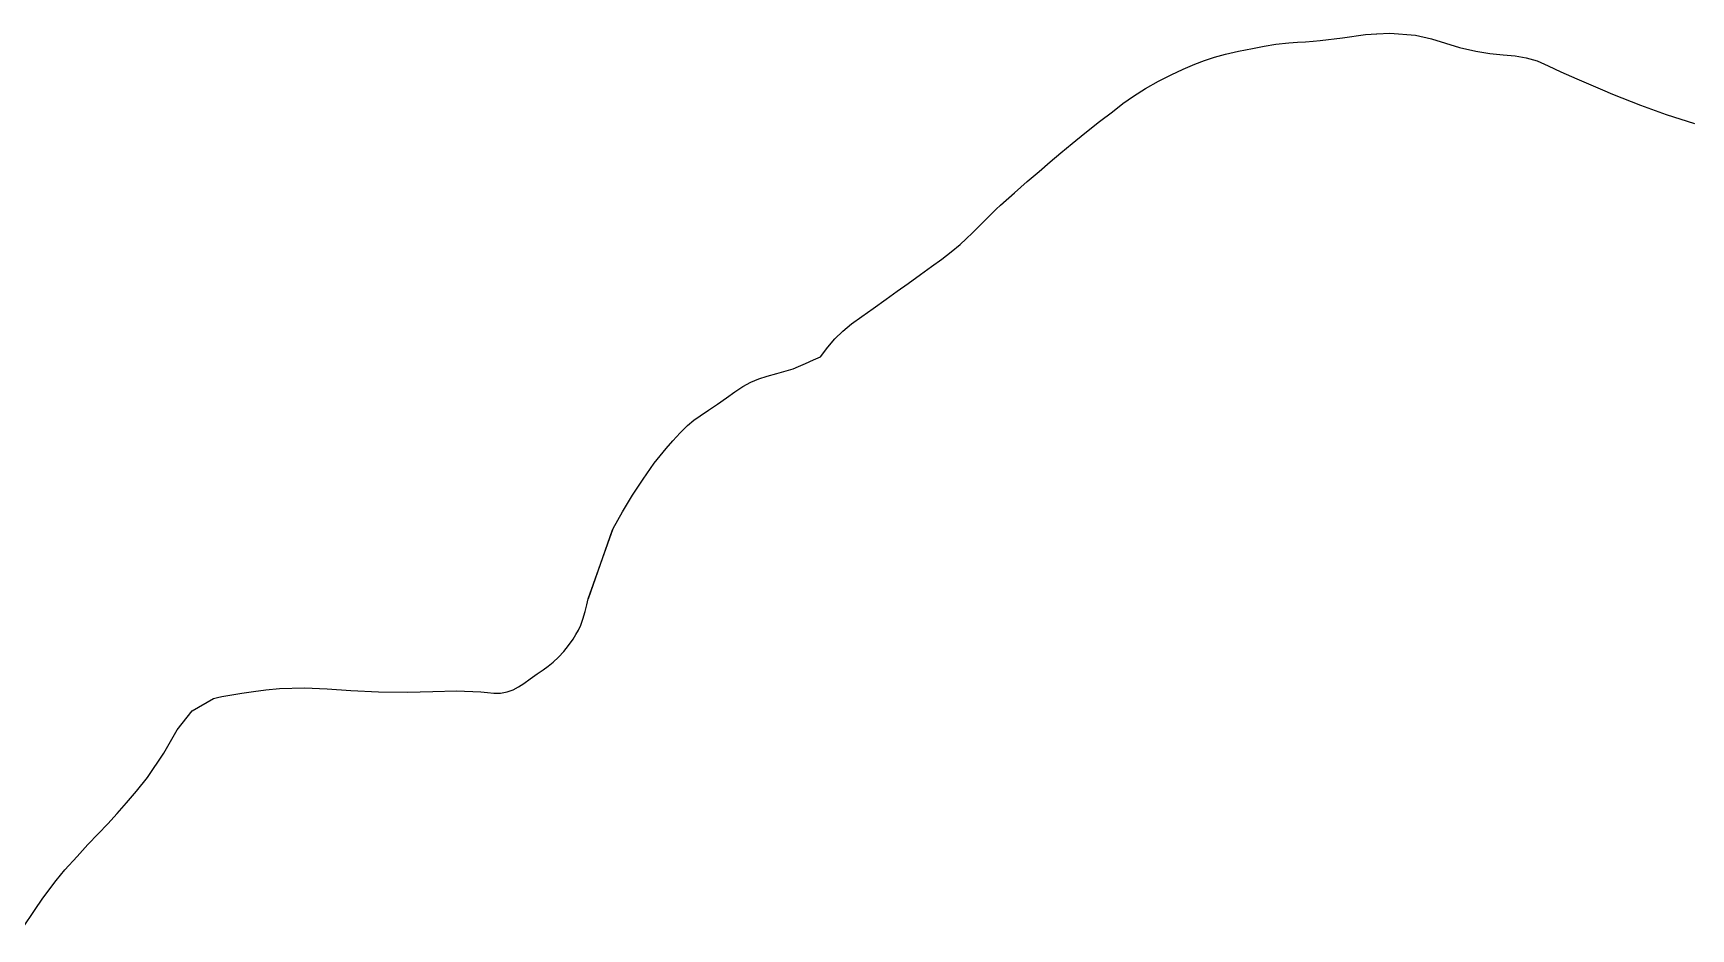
# Model space of a CAD drawing. Header units: inches. Extents: x 11258954 to 11313122, y 3645444 to 3695200.
# Drawn here: x 11271269 to 11271788, y 3691890 to 3692170 of the extents above; entities that cross this region are included whole.
import ezdxf

# ---------------------------------------------------------------- set-up
doc = ezdxf.new("R2010")
doc.units = ezdxf.units.IN
doc.header["$MEASUREMENT"] = 0
for name, color, linetype in [('SchoolBoardDistrict', 253, 'Continuous'), ('SchoolZone_Elementary', 251, 'Continuous'), ('SchoolZone_High', 63, 'Continuous'), ('SchoolZone_Middle', 154, 'Continuous')]:
    doc.layers.add(name, color=color, linetype=linetype)

msp = doc.modelspace()

# ---------------------------------------------------------------- linework, layer by layer
at = {"layer": 'SchoolBoardDistrict'}
msp.add_lwpolyline([(11271265.844, 3691890.0625), (11271269.9065, 3691896.125), (11271272.094, 3691899.3125), (11271274.1565, 3691902.1875), (11271276.4065, 3691905.1875), (11271279.1875, 3691908.5), (11271282.969, 3691912.75), (11271286.4065, 3691916.4375), (11271289.594, 3691919.75), (11271292.625, 3691922.9375), (11271295.5, 3691926.125), (11271298.469, 3691929.5), (11271301.594, 3691933.1875), (11271305, 3691937.375), (11271310.125, 3691945), (11271314.2815, 3691952.3125), (11271318.9375, 3691958.3125), (11271325.625, 3691962.125), (11271326.9375, 3691962.5), (11271328.25, 3691962.75), (11271329.5315, 3691963), (11271330.7815, 3691963.1875), (11271334.469, 3691963.8125), (11271338.1875, 3691964.375), (11271342.0625, 3691964.875), (11271346.25, 3691965.25), (11271354.1565, 3691965.4375), (11271361.219, 3691965.125), (11271368.5625, 3691964.625), (11271377.219, 3691964.1875), (11271386.344, 3691964.125), (11271394.2815, 3691964.375), (11271401.6565, 3691964.5625), (11271409.219, 3691964.1875), (11271411.2815, 3691964), (11271413.344, 3691963.8125), (11271415.4375, 3691963.8125), (11271417.469, 3691964.1875), (11271419.344, 3691964.8125), (11271421, 3691965.75), (11271422.719, 3691966.875), (11271424.6875, 3691968.3125), (11271426.844, 3691969.8125), (11271428.6875, 3691971.125), (11271430.344, 3691972.25), (11271431.9065, 3691973.5), (11271433.5315, 3691975.0625), (11271435.1565, 3691976.8125), (11271436.6565, 3691978.6875), (11271438.094, 3691980.75), (11271439, 3691982.1875), (11271439.7815, 3691983.5), (11271440.5, 3691985.0625), (11271441.1875, 3691986.9375), (11271441.9065, 3691989.375), (11271442.4375, 3691991.4375), (11271442.844, 3691993.3125), (11271442.875, 3691993.4), (11271450.4675, 3692014.929), (11271450.625, 3692015.375), (11271453.5625, 3692020.5), (11271456.6875, 3692025.75), (11271459.969, 3692030.8125), (11271463.4375, 3692035.75), (11271467.1565, 3692040.3125), (11271469.2815, 3692042.75), (11271471.594, 3692045.25), (11271473.844, 3692047.5), (11271475.8125, 3692049.1875), (11271477.875, 3692050.625), (11271480.4065, 3692052.375), (11271483.219, 3692054.25), (11271486.094, 3692056.25), (11271488.6875, 3692058.0625), (11271491.1875, 3692059.75), (11271493.6565, 3692061.125), (11271496.125, 3692062.1875), (11271498.8125, 3692063), (11271501.844, 3692063.8125), (11271504.6875, 3692064.625), (11271506.875, 3692065.3125), (11271508.625, 3692066), (11271510.7815, 3692066.9375), (11271513.219, 3692068.0625), (11271515.4375, 3692069.0625), (11271517.719, 3692072.0625), (11271519.9065, 3692074.625), (11271522.4065, 3692077.0625), (11271525.1875, 3692079.3125), (11271528.344, 3692081.6875), (11271531.9065, 3692084.1875), (11271535.969, 3692087.0625), (11271539.469, 3692089.5625), (11271542.875, 3692092), (11271546.719, 3692094.8125), (11271550.1565, 3692097.3125), (11271553.375, 3692099.625), (11271556.344, 3692101.875), (11271559.125, 3692104.1875), (11271561.0315, 3692105.9375), (11271562.969, 3692107.8125), (11271564.969, 3692109.8125), (11271567.125, 3692112), (11271568.3125, 3692113.1875), (11271569.375, 3692114.1875), (11271570.4375, 3692115.25), (11271571.719, 3692116.4375), (11271576.094, 3692120.375), (11271580.094, 3692123.875), (11271583.8125, 3692127), (11271587.3125, 3692130), (11271590.625, 3692132.875), (11271594.1565, 3692135.8125), (11271598.094, 3692139.0625), (11271602.719, 3692142.625), (11271606.719, 3692145.6875), (11271610.0315, 3692148.3125), (11271613.3125, 3692150.625), (11271617.125, 3692153), (11271621.1875, 3692155.25), (11271625.094, 3692157.25), (11271628.875, 3692159.0625), (11271632.5315, 3692160.625), (11271635.5315, 3692161.75), (11271638.6565, 3692162.8125), (11271642.125, 3692163.75), (11271646.125, 3692164.625), (11271650.5, 3692165.5), (11271654.1875, 3692166.25), (11271657.8125, 3692166.8125), (11271661.9375, 3692167.25), (11271664.625, 3692167.5), (11271667.094, 3692167.625), (11271669.469, 3692167.8125), (11271671.75, 3692168), (11271678.719, 3692168.875), (11271685.875, 3692169.875), (11271689.369, 3692170.0775), (11271689.3785, 3692170.0775), (11271693.4375, 3692170.3125), (11271701.5625, 3692169.625), (11271706.5625, 3692168.5), (11271710.9375, 3692167.1875), (11271715.3125, 3692165.8125), (11271720.344, 3692164.625), (11271724.75, 3692163.9375), (11271728.875, 3692163.5625), (11271731.4535, 3692163.309), (11271732.6875, 3692163.1875), (11271736.1565, 3692162.625), (11271739.5625, 3692161.625), (11271743.0315, 3692160.125), (11271747, 3692158.25), (11271751.969, 3692156), (11271760, 3692152.5625), (11271763.125, 3692151.25), (11271771.844, 3692147.75), (11271779.844, 3692144.875), (11271788.7815, 3692142)], dxfattribs=at)
at = {"layer": 'SchoolZone_Elementary'}
msp.add_polyline3d([(11271265.844, 3691890.0625, 0), (11271269.9065, 3691896.125, 0), (11271272.094, 3691899.3125, 0), (11271274.1565, 3691902.1875, 0), (11271276.4065, 3691905.1875, 0), (11271279.1875, 3691908.5, 0), (11271282.969, 3691912.75, 0), (11271286.4065, 3691916.4375, 0), (11271289.594, 3691919.75, 0), (11271292.625, 3691922.9375, 0), (11271295.5, 3691926.125, 0), (11271298.469, 3691929.5, 0), (11271301.594, 3691933.1875, 0), (11271305, 3691937.375, 0), (11271310.125, 3691945, 0), (11271314.2815, 3691952.3125, 0), (11271318.9375, 3691958.3125, 0), (11271325.625, 3691962.125, 0), (11271326.9375, 3691962.5, 0), (11271328.25, 3691962.75, 0), (11271329.5315, 3691963, 0), (11271330.7815, 3691963.1875, 0), (11271334.469, 3691963.8125, 0), (11271338.1875, 3691964.375, 0), (11271342.0625, 3691964.875, 0), (11271346.25, 3691965.25, 0), (11271354.1565, 3691965.4375, 0), (11271361.219, 3691965.125, 0), (11271368.5625, 3691964.625, 0), (11271377.219, 3691964.1875, 0), (11271386.344, 3691964.125, 0), (11271394.2815, 3691964.375, 0), (11271401.6565, 3691964.5625, 0), (11271409.219, 3691964.1875, 0), (11271411.2815, 3691964, 0), (11271413.344, 3691963.8125, 0), (11271415.4375, 3691963.8125, 0), (11271417.469, 3691964.1875, 0), (11271419.344, 3691964.8125, 0), (11271421, 3691965.75, 0), (11271422.719, 3691966.875, 0), (11271424.6875, 3691968.3125, 0), (11271426.844, 3691969.8125, 0), (11271428.6875, 3691971.125, 0), (11271430.344, 3691972.25, 0), (11271431.9065, 3691973.5, 0), (11271433.5315, 3691975.0625, 0), (11271435.1565, 3691976.8125, 0), (11271436.6565, 3691978.6875, 0), (11271438.094, 3691980.75, 0), (11271439, 3691982.1875, 0), (11271439.7815, 3691983.5, 0), (11271440.5, 3691985.0625, 0), (11271441.1875, 3691986.9375, 0), (11271441.9065, 3691989.375, 0), (11271442.4375, 3691991.4375, 0), (11271442.844, 3691993.3125, 0), (11271450.625, 3692015.375, 0), (11271453.5625, 3692020.5, 0), (11271456.6875, 3692025.75, 0), (11271459.969, 3692030.8125, 0), (11271463.4375, 3692035.75, 0), (11271467.1565, 3692040.3125, 0), (11271469.2815, 3692042.75, 0), (11271471.594, 3692045.25, 0), (11271473.844, 3692047.5, 0), (11271475.8125, 3692049.1875, 0), (11271477.875, 3692050.625, 0), (11271480.4065, 3692052.375, 0), (11271483.219, 3692054.25, 0), (11271486.094, 3692056.25, 0), (11271488.6875, 3692058.0625, 0), (11271491.1875, 3692059.75, 0), (11271493.6565, 3692061.125, 0), (11271496.125, 3692062.1875, 0), (11271498.8125, 3692063, 0), (11271501.844, 3692063.8125, 0), (11271504.6875, 3692064.625, 0), (11271506.875, 3692065.3125, 0), (11271508.625, 3692066, 0), (11271510.7815, 3692066.9375, 0), (11271513.219, 3692068.0625, 0), (11271515.4375, 3692069.0625, 0), (11271517.719, 3692072.0625, 0), (11271519.9065, 3692074.625, 0), (11271522.4065, 3692077.0625, 0), (11271525.1875, 3692079.3125, 0), (11271528.344, 3692081.6875, 0), (11271531.9065, 3692084.1875, 0), (11271535.969, 3692087.0625, 0), (11271539.469, 3692089.5625, 0), (11271542.875, 3692092, 0), (11271546.719, 3692094.8125, 0), (11271550.1565, 3692097.3125, 0), (11271553.375, 3692099.625, 0), (11271556.344, 3692101.875, 0), (11271559.125, 3692104.1875, 0), (11271561.0315, 3692105.9375, 0), (11271562.969, 3692107.8125, 0), (11271564.969, 3692109.8125, 0), (11271567.125, 3692112, 0), (11271568.3125, 3692113.1875, 0), (11271569.375, 3692114.1875, 0), (11271570.4375, 3692115.25, 0), (11271571.719, 3692116.4375, 0), (11271576.094, 3692120.375, 0), (11271580.094, 3692123.875, 0), (11271583.8125, 3692127, 0), (11271587.3125, 3692130, 0), (11271590.625, 3692132.875, 0), (11271594.1565, 3692135.8125, 0), (11271598.094, 3692139.0625, 0), (11271602.719, 3692142.625, 0), (11271606.719, 3692145.6875, 0), (11271610.0315, 3692148.3125, 0), (11271613.3125, 3692150.625, 0), (11271617.125, 3692153, 0), (11271621.1875, 3692155.25, 0), (11271625.094, 3692157.25, 0), (11271628.875, 3692159.0625, 0), (11271632.5315, 3692160.625, 0), (11271635.5315, 3692161.75, 0), (11271638.6565, 3692162.8125, 0), (11271642.125, 3692163.75, 0), (11271646.125, 3692164.625, 0), (11271650.5, 3692165.5, 0), (11271654.1875, 3692166.25, 0), (11271657.8125, 3692166.8125, 0), (11271661.9375, 3692167.25, 0), (11271664.625, 3692167.5, 0), (11271667.094, 3692167.625, 0), (11271669.469, 3692167.8125, 0), (11271671.75, 3692168, 0), (11271678.719, 3692168.875, 0), (11271685.875, 3692169.875, 0), (11271689.3785, 3692170.0775, 0), (11271693.4375, 3692170.3125, 0), (11271701.5625, 3692169.625, 0), (11271706.5625, 3692168.5, 0), (11271710.9375, 3692167.1875, 0), (11271715.3125, 3692165.8125, 0), (11271720.344, 3692164.625, 0), (11271724.75, 3692163.9375, 0), (11271728.875, 3692163.5625, 0), (11271732.6875, 3692163.1875, 0), (11271736.1565, 3692162.625, 0), (11271739.5625, 3692161.625, 0), (11271743.0315, 3692160.125, 0), (11271747, 3692158.25, 0), (11271751.969, 3692156, 0), (11271760, 3692152.5625, 0), (11271763.125, 3692151.25, 0), (11271771.844, 3692147.75, 0), (11271779.844, 3692144.875, 0), (11271788.7815, 3692142, 0)], dxfattribs=at)
at = {"layer": 'SchoolZone_High'}
msp.add_polyline3d([(11271265.844, 3691890.0625, 0), (11271269.9065, 3691896.125, 0), (11271272.094, 3691899.3125, 0), (11271274.1565, 3691902.1875, 0), (11271276.4065, 3691905.1875, 0), (11271279.1875, 3691908.5, 0), (11271282.969, 3691912.75, 0), (11271286.4065, 3691916.4375, 0), (11271289.594, 3691919.75, 0), (11271292.625, 3691922.9375, 0), (11271295.5, 3691926.125, 0), (11271298.469, 3691929.5, 0), (11271301.594, 3691933.1875, 0), (11271305, 3691937.375, 0), (11271310.125, 3691945, 0), (11271314.2815, 3691952.3125, 0), (11271318.9375, 3691958.3125, 0), (11271325.625, 3691962.125, 0), (11271326.9375, 3691962.5, 0), (11271328.25, 3691962.75, 0), (11271329.5315, 3691963, 0), (11271330.7815, 3691963.1875, 0), (11271334.469, 3691963.8125, 0), (11271338.1875, 3691964.375, 0), (11271342.0625, 3691964.875, 0), (11271346.25, 3691965.25, 0), (11271354.1565, 3691965.4375, 0), (11271361.219, 3691965.125, 0), (11271368.5625, 3691964.625, 0), (11271377.219, 3691964.1875, 0), (11271386.344, 3691964.125, 0), (11271394.2815, 3691964.375, 0), (11271401.6565, 3691964.5625, 0), (11271409.219, 3691964.1875, 0), (11271411.2815, 3691964, 0), (11271413.344, 3691963.8125, 0), (11271415.4375, 3691963.8125, 0), (11271417.469, 3691964.1875, 0), (11271419.344, 3691964.8125, 0), (11271421, 3691965.75, 0), (11271422.719, 3691966.875, 0), (11271424.6875, 3691968.3125, 0), (11271426.844, 3691969.8125, 0), (11271428.6875, 3691971.125, 0), (11271430.344, 3691972.25, 0), (11271431.9065, 3691973.5, 0), (11271433.5315, 3691975.0625, 0), (11271435.1565, 3691976.8125, 0), (11271436.6565, 3691978.6875, 0), (11271438.094, 3691980.75, 0), (11271439, 3691982.1875, 0), (11271439.7815, 3691983.5, 0), (11271440.5, 3691985.0625, 0), (11271441.1875, 3691986.9375, 0), (11271441.9065, 3691989.375, 0), (11271442.4375, 3691991.4375, 0), (11271442.844, 3691993.3125, 0), (11271450.625, 3692015.375, 0), (11271453.5625, 3692020.5, 0), (11271456.6875, 3692025.75, 0), (11271459.969, 3692030.8125, 0), (11271463.4375, 3692035.75, 0), (11271467.1565, 3692040.3125, 0), (11271469.2815, 3692042.75, 0), (11271471.594, 3692045.25, 0), (11271473.844, 3692047.5, 0), (11271475.8125, 3692049.1875, 0), (11271477.875, 3692050.625, 0), (11271480.4065, 3692052.375, 0), (11271483.219, 3692054.25, 0), (11271486.094, 3692056.25, 0), (11271488.6875, 3692058.0625, 0), (11271491.1875, 3692059.75, 0), (11271493.6565, 3692061.125, 0), (11271496.125, 3692062.1875, 0), (11271498.8125, 3692063, 0), (11271501.844, 3692063.8125, 0), (11271504.6875, 3692064.625, 0), (11271506.875, 3692065.3125, 0), (11271508.625, 3692066, 0), (11271510.7815, 3692066.9375, 0), (11271513.219, 3692068.0625, 0), (11271515.4375, 3692069.0625, 0), (11271517.719, 3692072.0625, 0), (11271519.9065, 3692074.625, 0), (11271522.4065, 3692077.0625, 0), (11271525.1875, 3692079.3125, 0), (11271528.344, 3692081.6875, 0), (11271531.9065, 3692084.1875, 0), (11271535.969, 3692087.0625, 0), (11271539.469, 3692089.5625, 0), (11271542.875, 3692092, 0), (11271546.719, 3692094.8125, 0), (11271550.1565, 3692097.3125, 0), (11271553.375, 3692099.625, 0), (11271556.344, 3692101.875, 0), (11271559.125, 3692104.1875, 0), (11271561.0315, 3692105.9375, 0), (11271562.969, 3692107.8125, 0), (11271564.969, 3692109.8125, 0), (11271567.125, 3692112, 0), (11271568.3125, 3692113.1875, 0), (11271569.375, 3692114.1875, 0), (11271570.4375, 3692115.25, 0), (11271571.719, 3692116.4375, 0), (11271576.094, 3692120.375, 0), (11271580.094, 3692123.875, 0), (11271583.8125, 3692127, 0), (11271587.3125, 3692130, 0), (11271590.625, 3692132.875, 0), (11271594.1565, 3692135.8125, 0), (11271598.094, 3692139.0625, 0), (11271602.719, 3692142.625, 0), (11271606.719, 3692145.6875, 0), (11271610.0315, 3692148.3125, 0), (11271613.3125, 3692150.625, 0), (11271617.125, 3692153, 0), (11271621.1875, 3692155.25, 0), (11271625.094, 3692157.25, 0), (11271628.875, 3692159.0625, 0), (11271632.5315, 3692160.625, 0), (11271635.5315, 3692161.75, 0), (11271638.6565, 3692162.8125, 0), (11271642.125, 3692163.75, 0), (11271646.125, 3692164.625, 0), (11271650.5, 3692165.5, 0), (11271654.1875, 3692166.25, 0), (11271657.8125, 3692166.8125, 0), (11271661.9375, 3692167.25, 0), (11271664.625, 3692167.5, 0), (11271667.094, 3692167.625, 0), (11271669.469, 3692167.8125, 0), (11271671.75, 3692168, 0), (11271678.719, 3692168.875, 0), (11271685.875, 3692169.875, 0), (11271689.3785, 3692170.0775, 0), (11271693.4375, 3692170.3125, 0), (11271701.5625, 3692169.625, 0), (11271706.5625, 3692168.5, 0), (11271710.9375, 3692167.1875, 0), (11271715.3125, 3692165.8125, 0), (11271720.344, 3692164.625, 0), (11271724.75, 3692163.9375, 0), (11271728.875, 3692163.5625, 0), (11271732.6875, 3692163.1875, 0), (11271736.1565, 3692162.625, 0), (11271739.5625, 3692161.625, 0), (11271743.0315, 3692160.125, 0), (11271747, 3692158.25, 0), (11271751.969, 3692156, 0), (11271760, 3692152.5625, 0), (11271763.125, 3692151.25, 0), (11271771.844, 3692147.75, 0), (11271779.844, 3692144.875, 0), (11271788.7815, 3692142, 0)], dxfattribs=at)
at = {"layer": 'SchoolZone_Middle'}
msp.add_polyline3d([(11271265.844, 3691890.0625, 0), (11271269.9065, 3691896.125, 0), (11271272.094, 3691899.3125, 0), (11271274.1565, 3691902.1875, 0), (11271276.4065, 3691905.1875, 0), (11271279.1875, 3691908.5, 0), (11271282.969, 3691912.75, 0), (11271286.4065, 3691916.4375, 0), (11271289.594, 3691919.75, 0), (11271292.625, 3691922.9375, 0), (11271295.5, 3691926.125, 0), (11271298.469, 3691929.5, 0), (11271301.594, 3691933.1875, 0), (11271305, 3691937.375, 0), (11271310.125, 3691945, 0), (11271314.2815, 3691952.3125, 0), (11271318.9375, 3691958.3125, 0), (11271325.625, 3691962.125, 0), (11271326.9375, 3691962.5, 0), (11271328.25, 3691962.75, 0), (11271329.5315, 3691963, 0), (11271330.7815, 3691963.1875, 0), (11271334.469, 3691963.8125, 0), (11271338.1875, 3691964.375, 0), (11271342.0625, 3691964.875, 0), (11271346.25, 3691965.25, 0), (11271354.1565, 3691965.4375, 0), (11271361.219, 3691965.125, 0), (11271368.5625, 3691964.625, 0), (11271377.219, 3691964.1875, 0), (11271386.344, 3691964.125, 0), (11271394.2815, 3691964.375, 0), (11271401.6565, 3691964.5625, 0), (11271409.219, 3691964.1875, 0), (11271411.2815, 3691964, 0), (11271413.344, 3691963.8125, 0), (11271415.4375, 3691963.8125, 0), (11271417.469, 3691964.1875, 0), (11271419.344, 3691964.8125, 0), (11271421, 3691965.75, 0), (11271422.719, 3691966.875, 0), (11271424.6875, 3691968.3125, 0), (11271426.844, 3691969.8125, 0), (11271428.6875, 3691971.125, 0), (11271430.344, 3691972.25, 0), (11271431.9065, 3691973.5, 0), (11271433.5315, 3691975.0625, 0), (11271435.1565, 3691976.8125, 0), (11271436.6565, 3691978.6875, 0), (11271438.094, 3691980.75, 0), (11271439, 3691982.1875, 0), (11271439.7815, 3691983.5, 0), (11271440.5, 3691985.0625, 0), (11271441.1875, 3691986.9375, 0), (11271441.9065, 3691989.375, 0), (11271442.4375, 3691991.4375, 0), (11271442.844, 3691993.3125, 0), (11271450.625, 3692015.375, 0), (11271453.5625, 3692020.5, 0), (11271456.6875, 3692025.75, 0), (11271459.969, 3692030.8125, 0), (11271463.4375, 3692035.75, 0), (11271467.1565, 3692040.3125, 0), (11271469.2815, 3692042.75, 0), (11271471.594, 3692045.25, 0), (11271473.844, 3692047.5, 0), (11271475.8125, 3692049.1875, 0), (11271477.875, 3692050.625, 0), (11271480.4065, 3692052.375, 0), (11271483.219, 3692054.25, 0), (11271486.094, 3692056.25, 0), (11271488.6875, 3692058.0625, 0), (11271491.1875, 3692059.75, 0), (11271493.6565, 3692061.125, 0), (11271496.125, 3692062.1875, 0), (11271498.8125, 3692063, 0), (11271501.844, 3692063.8125, 0), (11271504.6875, 3692064.625, 0), (11271506.875, 3692065.3125, 0), (11271508.625, 3692066, 0), (11271510.7815, 3692066.9375, 0), (11271513.219, 3692068.0625, 0), (11271515.4375, 3692069.0625, 0), (11271517.719, 3692072.0625, 0), (11271519.9065, 3692074.625, 0), (11271522.4065, 3692077.0625, 0), (11271525.1875, 3692079.3125, 0), (11271528.344, 3692081.6875, 0), (11271531.9065, 3692084.1875, 0), (11271535.969, 3692087.0625, 0), (11271539.469, 3692089.5625, 0), (11271542.875, 3692092, 0), (11271546.719, 3692094.8125, 0), (11271550.1565, 3692097.3125, 0), (11271553.375, 3692099.625, 0), (11271556.344, 3692101.875, 0), (11271559.125, 3692104.1875, 0), (11271561.0315, 3692105.9375, 0), (11271562.969, 3692107.8125, 0), (11271564.969, 3692109.8125, 0), (11271567.125, 3692112, 0), (11271568.3125, 3692113.1875, 0), (11271569.375, 3692114.1875, 0), (11271570.4375, 3692115.25, 0), (11271571.719, 3692116.4375, 0), (11271576.094, 3692120.375, 0), (11271580.094, 3692123.875, 0), (11271583.8125, 3692127, 0), (11271587.3125, 3692130, 0), (11271590.625, 3692132.875, 0), (11271594.1565, 3692135.8125, 0), (11271598.094, 3692139.0625, 0), (11271602.719, 3692142.625, 0), (11271606.719, 3692145.6875, 0), (11271610.0315, 3692148.3125, 0), (11271613.3125, 3692150.625, 0), (11271617.125, 3692153, 0), (11271621.1875, 3692155.25, 0), (11271625.094, 3692157.25, 0), (11271628.875, 3692159.0625, 0), (11271632.5315, 3692160.625, 0), (11271635.5315, 3692161.75, 0), (11271638.6565, 3692162.8125, 0), (11271642.125, 3692163.75, 0), (11271646.125, 3692164.625, 0), (11271650.5, 3692165.5, 0), (11271654.1875, 3692166.25, 0), (11271657.8125, 3692166.8125, 0), (11271661.9375, 3692167.25, 0), (11271664.625, 3692167.5, 0), (11271667.094, 3692167.625, 0), (11271669.469, 3692167.8125, 0), (11271671.75, 3692168, 0), (11271678.719, 3692168.875, 0), (11271685.875, 3692169.875, 0), (11271689.3785, 3692170.0775, 0), (11271693.4375, 3692170.3125, 0), (11271701.5625, 3692169.625, 0), (11271706.5625, 3692168.5, 0), (11271710.9375, 3692167.1875, 0), (11271715.3125, 3692165.8125, 0), (11271720.344, 3692164.625, 0), (11271724.75, 3692163.9375, 0), (11271728.875, 3692163.5625, 0), (11271732.6875, 3692163.1875, 0), (11271736.1565, 3692162.625, 0), (11271739.5625, 3692161.625, 0), (11271743.0315, 3692160.125, 0), (11271747, 3692158.25, 0), (11271751.969, 3692156, 0), (11271760, 3692152.5625, 0), (11271763.125, 3692151.25, 0), (11271771.844, 3692147.75, 0), (11271779.844, 3692144.875, 0), (11271788.7815, 3692142, 0)], dxfattribs=at)

doc.saveas('drawing.dxf')
